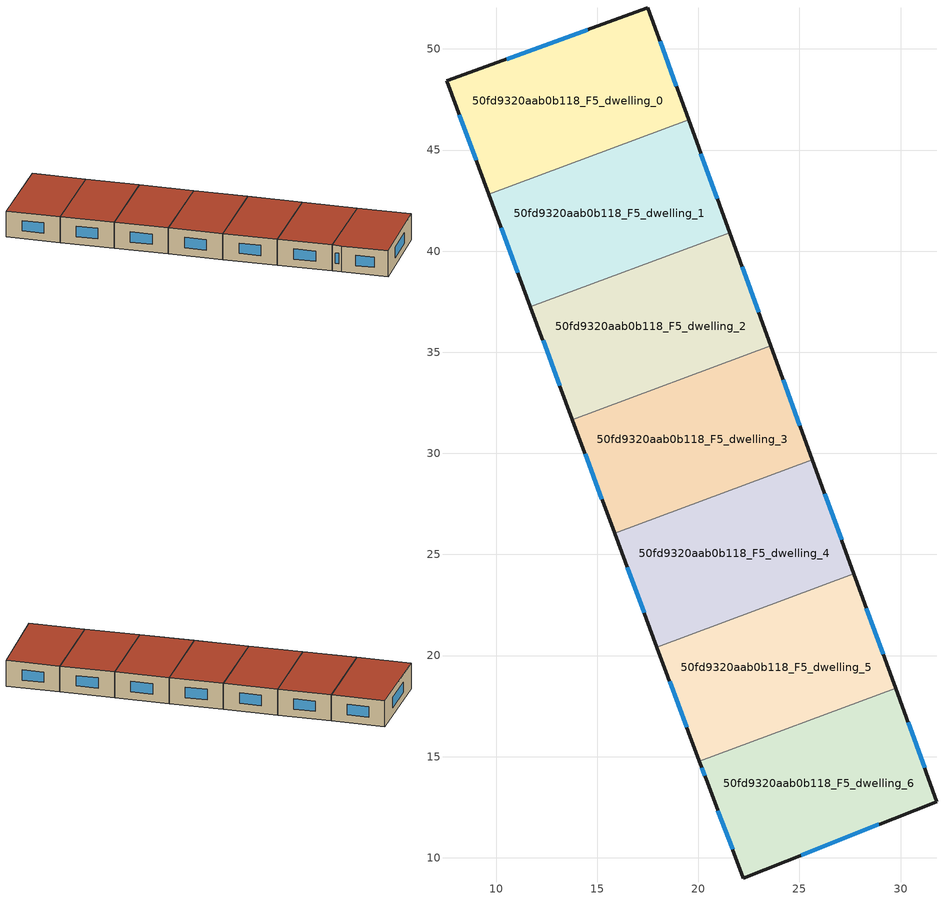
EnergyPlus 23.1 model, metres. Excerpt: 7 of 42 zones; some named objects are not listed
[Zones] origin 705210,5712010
50fd9320aab0b118_F5_dwelling_0
 floor to 50fd9320aab0b118_F4_dwelling_0 (EU_floor_Construction): 17.5,52.03 19.52,46.5 9.62,42.83 7.55,48.42 z15
 wall outside (EU_wall_Construction): 19.52,46.5 17.5,52.03 7.55,48.42 9.62,42.83 z15:18
 wall to 50fd9320aab0b118_F5_dwelling_1 (EU_wall_Construction): 9.62,42.83 19.52,46.5 z15:18
 window (EU_Window_Construction): 8.17,46.74 9,44.5 / 14.52,50.95 10.53,49.5 / 18.91,48.16 18.11,50.37 z15.9:17.1
 roof outside (EU_roof_Construction): 19.52,46.5 17.5,52.03 7.55,48.42 9.62,42.83 z18
50fd9320aab0b118_F5_dwelling_1
 floor to 50fd9320aab0b118_F4_dwelling_1 (EU_floor_Construction): 19.52,46.5 21.55,40.92 11.69,37.26 9.62,42.83 z15
 wall outside (EU_wall_Construction): 9.62,42.83 11.69,37.26 / 21.55,40.92 19.52,46.5 z15:18
 wall to 50fd9320aab0b118_F5_dwelling_2 (EU_wall_Construction): 11.69,37.26 21.55,40.92 z15:18
 window (EU_Window_Construction): 10.24,41.16 11.07,38.92 / 20.94,42.59 20.12,44.83 z15.9:17.1
 roof outside (EU_roof_Construction): 21.55,40.92 19.52,46.5 9.62,42.83 11.69,37.26 z18
50fd9320aab0b118_F5_dwelling_2
 floor to 50fd9320aab0b118_F4_dwelling_2 (EU_floor_Construction): 21.55,40.92 23.59,35.31 13.77,31.67 11.69,37.26 z15
 wall outside (EU_wall_Construction): 11.69,37.26 13.77,31.67 / 23.59,35.31 21.55,40.92 z15:18
 wall to 50fd9320aab0b118_F5_dwelling_3 (EU_wall_Construction): 13.77,31.67 23.59,35.31 z15:18
 window (EU_Window_Construction): 12.32,35.58 13.15,33.34 / 22.98,36.99 22.16,39.24 z15.9:17.1
 roof outside (EU_roof_Construction): 23.59,35.31 21.55,40.92 11.69,37.26 13.77,31.67 z18
50fd9320aab0b118_F5_dwelling_3
 floor to 50fd9320aab0b118_F4_dwelling_3 (EU_floor_Construction): 23.59,35.31 25.64,29.69 15.85,26.05 13.77,31.67 z15
 wall outside (EU_wall_Construction): 13.77,31.67 15.85,26.05 / 25.64,29.69 23.59,35.31 z15:18
 wall to 50fd9320aab0b118_F5_dwelling_4 (EU_wall_Construction): 15.85,26.05 25.64,29.69 z15:18
 window (EU_Window_Construction): 14.39,29.99 15.23,27.73 / 25.03,31.37 24.2,33.63 z15.9:17.1
 roof outside (EU_roof_Construction): 25.64,29.69 23.59,35.31 13.77,31.67 15.85,26.05 z18
50fd9320aab0b118_F5_dwelling_4
 floor to 50fd9320aab0b118_F4_dwelling_4 (EU_floor_Construction): 25.64,29.69 27.69,24.04 17.95,20.42 15.85,26.05 z15
 wall outside (EU_wall_Construction): 15.85,26.05 17.95,20.42 / 27.69,24.04 25.64,29.69 z15:18
 wall to 50fd9320aab0b118_F5_dwelling_5 (EU_wall_Construction): 17.95,20.42 27.69,24.04 z15:18
 window (EU_Window_Construction): 16.48,24.37 17.32,22.11 / 27.08,25.73 26.25,28 z15.9:17.1
 roof outside (EU_roof_Construction): 27.69,24.04 25.64,29.69 15.85,26.05 17.95,20.42 z18
50fd9320aab0b118_F5_dwelling_5
 floor to 50fd9320aab0b118_F4_dwelling_5 (EU_floor_Construction): 27.69,24.04 29.76,18.38 20.05,14.77 17.95,20.42 z15
 wall outside (EU_wall_Construction): 17.95,20.42 20.05,14.77 / 29.76,18.38 27.69,24.04 z15:18
 wall to 50fd9320aab0b118_F5_dwelling_6 (EU_wall_Construction): 20.05,14.77 29.76,18.38 z15:18
 window (EU_Window_Construction): 18.58,18.73 19.42,16.46 / 29.14,20.07 28.31,22.35 z15.9:17.1
 roof outside (EU_roof_Construction): 29.76,18.38 27.69,24.04 17.95,20.42 20.05,14.77 z18
50fd9320aab0b118_F5_dwelling_6
 floor to 50fd9320aab0b118_F4_dwelling_6 (EU_floor_Construction): 29.76,18.38 31.8,12.78 22.23,9 20.43,13.75 20.05,14.77 z15
 wall outside (EU_wall_Construction): 20.05,14.77 20.43,13.75 22.23,9 31.8,12.78 29.76,18.38 z15:18
 window (EU_Window_Construction): 25.09,10.13 28.93,11.65 / 20.97,12.33 21.69,10.42 / 20.16,14.46 20.31,14.05 / 31.19,14.46 30.37,16.7 z15.9:17.1
 roof outside (EU_roof_Construction): 31.8,12.78 29.76,18.38 20.05,14.77 20.43,13.75 22.23,9 z18
[Building]
EU S2 Campaign: North Axis=0; Terrain=City; Solar Distribution=FullExterior
[Site:Location]
London: Latitude=51.5; Longitude=-0.5; Time Zone=0; Elevation=25
[SizingPeriod:WeatherFileDays]
AnnualSizingPeriod: Begin Month=1; Begin Day of Month=1; End Month=12; End Day of Month=31; Day of Week for Start Day=Monday; Use Weather File Daylight Saving Period=No; Use Weather File Rain and Snow Indicators=No
[MATERIAL]
EU_InternalMass_Material: Roughness=MediumRough; Thickness=0.1; Conductivity=1; Density=1800; Specific Heat=900; Thermal Absorptance=0.9; Solar Absorptance=0.7; Visible Absorptance=0.7
[MATERIAL:NOMASS] Roughness=MediumRough; Thermal Absorptance=0.9; Solar Absorptance=0.7; Visible Absorptance=0.7
Name | Thermal Resistance
EU_wall_NoMass | 1.04674
EU_roof_NoMass | 4.32442
EU_floor_NoMass | 2.04616
[WINDOWMATERIAL:SIMPLEGLAZINGSYSTEM]
EU_Window_SimpleGlazing: UFactor=4.25843; Solar Heat Gain Coefficient=0.85; Visible Transmittance=0.85
[CONSTRUCTION]
EU_wall_Construction: EU_wall_NoMass
EU_roof_Construction: EU_roof_NoMass
EU_floor_Construction: EU_floor_NoMass
EU_Window_Construction: EU_Window_SimpleGlazing
EU_InternalMass_Construction: EU_InternalMass_Material
[ZONE] Type=1; Multiplier=1; Ceiling Height=autocalculate; Floor Area=autocalculate; Part of Total Floor Area=Yes
Name | Volume
50fd9320aab0b118_F5_dwelling_0 | 187.788
50fd9320aab0b118_F5_dwelling_1 | 187.755
50fd9320aab0b118_F5_dwelling_2 | 187.774
50fd9320aab0b118_F5_dwelling_3 | 187.767
50fd9320aab0b118_F5_dwelling_4 | 187.782
50fd9320aab0b118_F5_dwelling_5 | 187.761
50fd9320aab0b118_F5_dwelling_6 | 187.773
[INTERNALMASS] Construction=EU_InternalMass_Construction
Name | Zone or ZoneList | Surface Area
50fd9320aab0b118_F5_dwelling_0_EU_InternalMass | 50fd9320aab0b118_F5_dwelling_0 | 62.596
50fd9320aab0b118_F5_dwelling_1_EU_InternalMass | 50fd9320aab0b118_F5_dwelling_1 | 62.5848
50fd9320aab0b118_F5_dwelling_2_EU_InternalMass | 50fd9320aab0b118_F5_dwelling_2 | 62.5911
50fd9320aab0b118_F5_dwelling_3_EU_InternalMass | 50fd9320aab0b118_F5_dwelling_3 | 62.589
50fd9320aab0b118_F5_dwelling_4_EU_InternalMass | 50fd9320aab0b118_F5_dwelling_4 | 62.5939
50fd9320aab0b118_F5_dwelling_5_EU_InternalMass | 50fd9320aab0b118_F5_dwelling_5 | 62.5867
50fd9320aab0b118_F5_dwelling_6_EU_InternalMass | 50fd9320aab0b118_F5_dwelling_6 | 62.5911
[OTHEREQUIPMENT] Fuel Type=Electricity; Design Level Calculation Method=Watts/Area; Power per Zone Floor Area=1; Fraction Latent=0; Fraction Radiant=0; Fraction Lost=0; Carbon Dioxide Generation Rate=0; EndUse Subcategory=EU_Step8_InternalGains
Name | Zone or ZoneList or Space or SpaceList | Schedule
EU_Step8_InternalGain_50fd9320aab0b118_F5_dwelling_0_f000 | 50fd9320aab0b118_F5_dwelling_0 | EU_Step8_GainSchedule_50fd9320aab0b118_F5_dwelling_0_f000
EU_Step8_InternalGain_50fd9320aab0b118_F5_dwelling_1_f000 | 50fd9320aab0b118_F5_dwelling_1 | EU_Step8_GainSchedule_50fd9320aab0b118_F5_dwelling_1_f000
EU_Step8_InternalGain_50fd9320aab0b118_F5_dwelling_2_f000 | 50fd9320aab0b118_F5_dwelling_2 | EU_Step8_GainSchedule_50fd9320aab0b118_F5_dwelling_2_f000
EU_Step8_InternalGain_50fd9320aab0b118_F5_dwelling_3_f000 | 50fd9320aab0b118_F5_dwelling_3 | EU_Step8_GainSchedule_50fd9320aab0b118_F5_dwelling_3_f000
EU_Step8_InternalGain_50fd9320aab0b118_F5_dwelling_4_f000 | 50fd9320aab0b118_F5_dwelling_4 | EU_Step8_GainSchedule_50fd9320aab0b118_F5_dwelling_4_f000
EU_Step8_InternalGain_50fd9320aab0b118_F5_dwelling_5_f000 | 50fd9320aab0b118_F5_dwelling_5 | EU_Step8_GainSchedule_50fd9320aab0b118_F5_dwelling_5_f000
EU_Step8_InternalGain_50fd9320aab0b118_F5_dwelling_6_f000 | 50fd9320aab0b118_F5_dwelling_6 | EU_Step8_GainSchedule_50fd9320aab0b118_F5_dwelling_6_f000
[ZONEVENTILATION:DESIGNFLOWRATE] Schedule=EU_AlwaysOn; Design Flow Rate Calculation Method=AirChanges/Hour; Air Changes per Hour=0.488719; Ventilation Type=Natural; Fan Pressure Rise=0; Fan Total Efficiency=1; Constant Term Coefficient=1; Temperature Term Coefficient=0; Velocity Term Coefficient=0; Velocity Squared Term Coefficient=0; Minimum Indoor Temperature=-100; Maximum Indoor Temperature=100; Delta Temperature=-100; Minimum Outdoor Temperature=-100; Maximum Outdoor Temperature=100; Maximum Wind Speed=40
Name | Zone or ZoneList or Space or SpaceList
EU_ConstantAir_50fd9320aab0b118_F5_dwelling_0 | 50fd9320aab0b118_F5_dwelling_0
EU_ConstantAir_50fd9320aab0b118_F5_dwelling_1 | 50fd9320aab0b118_F5_dwelling_1
EU_ConstantAir_50fd9320aab0b118_F5_dwelling_2 | 50fd9320aab0b118_F5_dwelling_2
EU_ConstantAir_50fd9320aab0b118_F5_dwelling_3 | 50fd9320aab0b118_F5_dwelling_3
EU_ConstantAir_50fd9320aab0b118_F5_dwelling_4 | 50fd9320aab0b118_F5_dwelling_4
EU_ConstantAir_50fd9320aab0b118_F5_dwelling_5 | 50fd9320aab0b118_F5_dwelling_5
EU_ConstantAir_50fd9320aab0b118_F5_dwelling_6 | 50fd9320aab0b118_F5_dwelling_6
[HVACTEMPLATE:ZONE:IDEALLOADSAIRSYSTEM] System Availability Schedule=EU_AlwaysOn; Maximum Heating Supply Air Temperature=50; Minimum Cooling Supply Air Temperature=13; Maximum Heating Supply Air Humidity Ratio=0.0156; Minimum Cooling Supply Air Humidity Ratio=0.0077; Heating Limit=NoLimit; Cooling Limit=NoLimit; Heating Availability Schedule=EU_AlwaysOn; Cooling Availability Schedule=EU_CoolingOff; Dehumidification Control Type=ConstantSensibleHeatRatio; Cooling Sensible Heat Ratio=0.7; Dehumidification Setpoint=60; Humidification Control Type=None; Humidification Setpoint=30; Outdoor Air Method=None; Outdoor Air Flow Rate per Person=0.00944; Outdoor Air Flow Rate per Zone Floor Area=0; Outdoor Air Flow Rate per Zone=0; Demand Controlled Ventilation Type=None; Outdoor Air Economizer Type=NoEconomizer; Heat Recovery Type=None; Sensible Heat Recovery Effectiveness=0.7; Latent Heat Recovery Effectiveness=0.65
Name | Template Thermostat
50fd9320aab0b118_F5_dwelling_0 | EU_HeatOnly_50fd9320aab0b118_F5_dwelling_0
50fd9320aab0b118_F5_dwelling_1 | EU_HeatOnly_50fd9320aab0b118_F5_dwelling_1
50fd9320aab0b118_F5_dwelling_2 | EU_HeatOnly_50fd9320aab0b118_F5_dwelling_2
50fd9320aab0b118_F5_dwelling_3 | EU_HeatOnly_50fd9320aab0b118_F5_dwelling_3
50fd9320aab0b118_F5_dwelling_4 | EU_HeatOnly_50fd9320aab0b118_F5_dwelling_4
50fd9320aab0b118_F5_dwelling_5 | EU_HeatOnly_50fd9320aab0b118_F5_dwelling_5
50fd9320aab0b118_F5_dwelling_6 | EU_HeatOnly_50fd9320aab0b118_F5_dwelling_6
[SIZING:ZONE] Zone Cooling Design Supply Air Temperature Input Method=SupplyAirTemperature; Zone Cooling Design Supply Air Temperature=13; Zone Heating Design Supply Air Temperature Input Method=SupplyAirTemperature; Zone Heating Design Supply Air Temperature=50; Zone Cooling Design Supply Air Humidity Ratio=0.008; Zone Heating Design Supply Air Humidity Ratio=0.008; Cooling Design Air Flow Method=DesignDay; Cooling Design Air Flow Rate=0; Cooling Minimum Air Flow per Zone Floor Area=0.000762; Cooling Minimum Air Flow=0; Cooling Minimum Air Flow Fraction=0.2; Heating Design Air Flow Method=DesignDay; Heating Design Air Flow Rate=0; Heating Maximum Air Flow per Zone Floor Area=0.002032; Heating Maximum Air Flow=0.141576; Heating Maximum Air Flow Fraction=0.3; Account for Dedicated Outdoor Air System=No; Dedicated Outdoor Air System Control Strategy=NeutralSupplyAir; Dedicated Outdoor Air Low Setpoint Temperature for Design=autosize; Dedicated Outdoor Air High Setpoint Temperature for Design=autosize; Zone Load Sizing Method=Sensible Load Only No Latent Load; Zone Latent Cooling Design Supply Air Humidity Ratio Input Method=HumidityRatioDifference; Zone Cooling Design Supply Air Humidity Ratio Difference=0.005; Zone Latent Heating Design Supply Air Humidity Ratio Input Method=HumidityRatioDifference; Zone Humidification Design Supply Air Humidity Ratio Difference=0.005
50fd9320aab0b118_F5_dwelling_0; 50fd9320aab0b118_F5_dwelling_1; 50fd9320aab0b118_F5_dwelling_2; 50fd9320aab0b118_F5_dwelling_3; 50fd9320aab0b118_F5_dwelling_4; 50fd9320aab0b118_F5_dwelling_5; 50fd9320aab0b118_F5_dwelling_6
[SCHEDULE:CONSTANT]
Name | Hourly Value
EU_AlwaysOn | 1
EU_CoolingOff | 0
[SCHEDULE:FILE] Column Number=1; Rows to Skip at Top=0; Number of Hours of Data=8760; Column Separator=Comma; Interpolate to Timestep=No; Minutes per Item=60; Adjust Schedule for Daylight Savings=Yes
Name | File
EU_Step8_GainSchedule_50fd9320aab0b118_F5_dwelling_0_f000 | ../../schedules/50fd9320aab0b118/50fd9320aab0b118_F5_dwelling_0_f000_gain.csv
EU_Step8_GainSchedule_50fd9320aab0b118_F5_dwelling_1_f000 | ../../schedules/50fd9320aab0b118/50fd9320aab0b118_F5_dwelling_1_f000_gain.csv
EU_Step8_GainSchedule_50fd9320aab0b118_F5_dwelling_2_f000 | ../../schedules/50fd9320aab0b118/50fd9320aab0b118_F5_dwelling_2_f000_gain.csv
EU_Step8_GainSchedule_50fd9320aab0b118_F5_dwelling_3_f000 | ../../schedules/50fd9320aab0b118/50fd9320aab0b118_F5_dwelling_3_f000_gain.csv
EU_Step8_GainSchedule_50fd9320aab0b118_F5_dwelling_4_f000 | ../../schedules/50fd9320aab0b118/50fd9320aab0b118_F5_dwelling_4_f000_gain.csv
EU_Step8_GainSchedule_50fd9320aab0b118_F5_dwelling_5_f000 | ../../schedules/50fd9320aab0b118/50fd9320aab0b118_F5_dwelling_5_f000_gain.csv
EU_Step8_GainSchedule_50fd9320aab0b118_F5_dwelling_6_f000 | ../../schedules/50fd9320aab0b118/50fd9320aab0b118_F5_dwelling_6_f000_gain.csv
